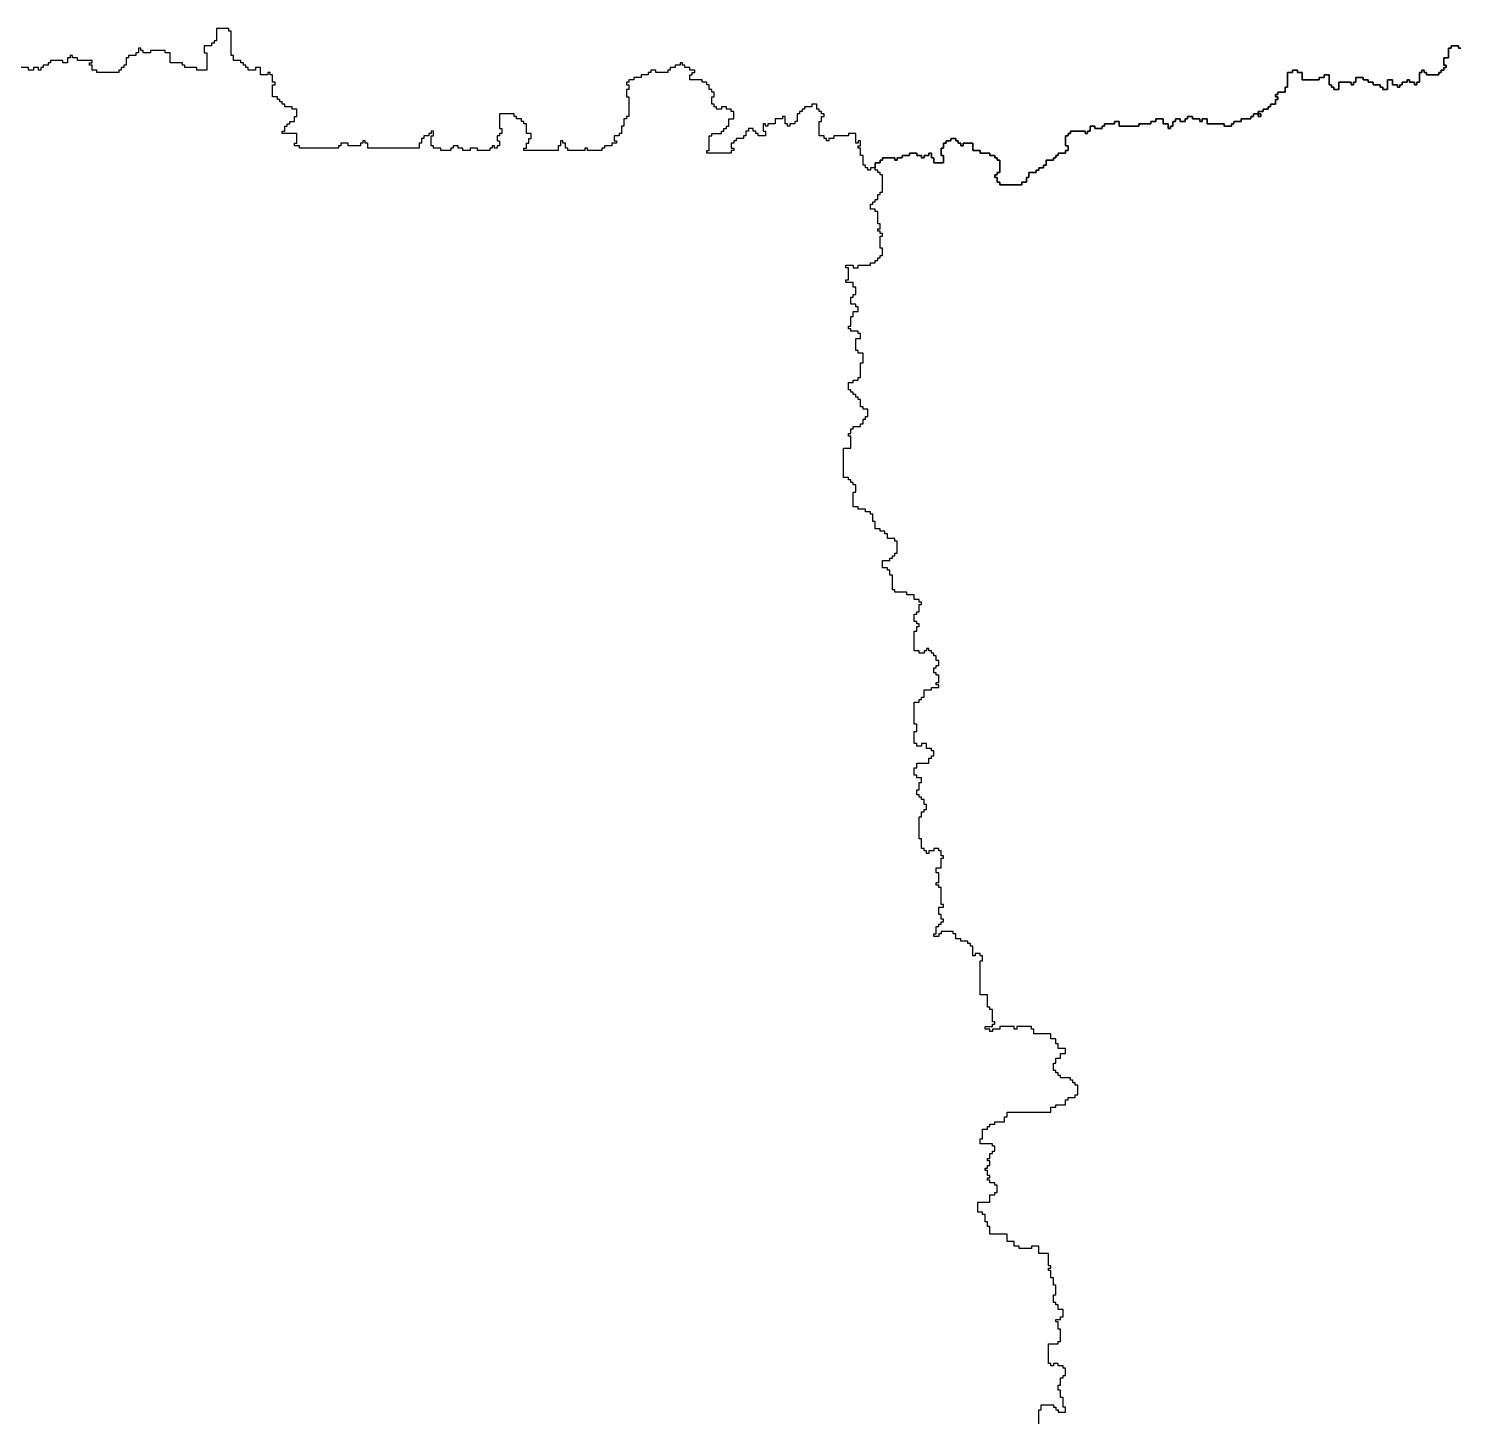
# Model space of a CAD drawing. Header units: inches. Extents: x -98695 to 376223, y 1122520 to 1501782.
# Drawn here: x 66860 to 84936, y 1194462 to 1212006 of the extents above; entities that cross this region are included whole.
import ezdxf

# ---------------------------------------------------------------- set-up
doc = ezdxf.new("R2010")
doc.units = ezdxf.units.IN
doc.header["$MEASUREMENT"] = 0
doc.layers.add('subs1', color=7, linetype='Continuous', true_color=0xc8dcf7)

msp = doc.modelspace()

# ---------------------------------------------------------------- linework, layer by layer
at = {"layer": 'subs1'}
for points in [[(84967, 1211760, 0), (84936, 1211760, 0), (84936, 1211790, 0), (84844, 1211790, 0), (84844, 1211760, 0), (84813, 1211760, 0), (84813, 1211636, 0), (84751, 1211636, 0), (84751, 1211544, 0), (84782, 1211544, 0), (84782, 1211513, 0), (84751, 1211513, 0), (84751, 1211482, 0), (84720, 1211482, 0), (84720, 1211451, 0), (84690, 1211451, 0), (84690, 1211420, 0), (84535, 1211420, 0), (84535, 1211451, 0), (84505, 1211451, 0), (84505, 1211482, 0), (84474, 1211482, 0), (84474, 1211451, 0), (84443, 1211451, 0), (84443, 1211328, 0), (84412, 1211328, 0), (84412, 1211297, 0), (84381, 1211297, 0), (84381, 1211328, 0), (84319, 1211328, 0), (84319, 1211359, 0), (84289, 1211359, 0), (84289, 1211328, 0), (84227, 1211328, 0), (84227, 1211297, 0), (84196, 1211297, 0), (84196, 1211266, 0), (84165, 1211266, 0), (84165, 1211297, 0), (84104, 1211297, 0), (84104, 1211359, 0), (84042, 1211359, 0), (84042, 1211235, 0), (83980, 1211235, 0), (83980, 1211266, 0), (83949, 1211266, 0), (83949, 1211297, 0), (83857, 1211297, 0), (83857, 1211328, 0), (83795, 1211328, 0), (83795, 1211359, 0), (83733, 1211359, 0), (83733, 1211389, 0), (83641, 1211389, 0), (83641, 1211328, 0), (83610, 1211328, 0), (83610, 1211297, 0), (83579, 1211297, 0), (83579, 1211328, 0), (83425, 1211328, 0), (83425, 1211235, 0), (83363, 1211235, 0), (83363, 1211266, 0), (83332, 1211266, 0), (83332, 1211297, 0), (83302, 1211297, 0), (83302, 1211420, 0), (83240, 1211420, 0), (83240, 1211389, 0), (83178, 1211389, 0), (83178, 1211359, 0), (82962, 1211359, 0), (82962, 1211451, 0), (82901, 1211451, 0), (82901, 1211482, 0), (82839, 1211482, 0), (82839, 1211451, 0), (82777, 1211451, 0), (82777, 1211266, 0), (82746, 1211266, 0), (82746, 1211204, 0), (82654, 1211204, 0), (82654, 1211173, 0), (82623, 1211173, 0), (82623, 1211143, 0), (82654, 1211143, 0), (82654, 1211112, 0), (82623, 1211112, 0), (82623, 1211050, 0), (82561, 1211050, 0), (82561, 1211019, 0), (82530, 1211019, 0), (82530, 1210988, 0), (82469, 1210988, 0), (82469, 1210958, 0), (82407, 1210958, 0), (82407, 1210927, 0), (82345, 1210927, 0), (82345, 1210896, 0), (82314, 1210896, 0), (82314, 1210865, 0), (82191, 1210865, 0), (82191, 1210834, 0), (82098, 1210834, 0), (82098, 1210803, 0), (82068, 1210803, 0), (82068, 1210772, 0), (81975, 1210772, 0), (81975, 1210803, 0), (81759, 1210803, 0), (81759, 1210865, 0), (81697, 1210865, 0), (81697, 1210834, 0), (81667, 1210834, 0), (81667, 1210865, 0), (81574, 1210865, 0), (81574, 1210896, 0), (81512, 1210896, 0), (81512, 1210865, 0), (81482, 1210865, 0), (81482, 1210834, 0), (81420, 1210834, 0), (81420, 1210865, 0), (81358, 1210865, 0), (81358, 1210834, 0), (81327, 1210834, 0), (81327, 1210772, 0), (81296, 1210772, 0), (81296, 1210742, 0), (81266, 1210742, 0), (81266, 1210803, 0), (81204, 1210803, 0), (81204, 1210865, 0), (81111, 1210865, 0), (81111, 1210834, 0), (81050, 1210834, 0), (81050, 1210803, 0), (80895, 1210803, 0), (80895, 1210772, 0), (80649, 1210772, 0), (80649, 1210834, 0), (80587, 1210834, 0), (80587, 1210803, 0), (80464, 1210803, 0), (80464, 1210772, 0), (80433, 1210772, 0), (80433, 1210742, 0), (80340, 1210742, 0), (80340, 1210772, 0), (80279, 1210772, 0), (80279, 1210711, 0), (80248, 1210711, 0), (80248, 1210680, 0), (80217, 1210680, 0), (80217, 1210711, 0), (80032, 1210711, 0), (80032, 1210680, 0), (80001, 1210680, 0), (80001, 1210649, 0), (79970, 1210649, 0), (79970, 1210526, 0), (80001, 1210526, 0), (80001, 1210464, 0), (79970, 1210464, 0), (79970, 1210433, 0), (79878, 1210433, 0), (79878, 1210402, 0), (79847, 1210402, 0), (79847, 1210371, 0), (79816, 1210371, 0), (79816, 1210341, 0), (79723, 1210341, 0), (79723, 1210279, 0), (79692, 1210279, 0), (79692, 1210248, 0), (79631, 1210248, 0), (79631, 1210217, 0), (79600, 1210217, 0), (79600, 1210186, 0), (79507, 1210186, 0), (79507, 1210125, 0), (79477, 1210125, 0), (79477, 1210063, 0), (79415, 1210063, 0), (79415, 1210032, 0), (79137, 1210032, 0), (79137, 1210063, 0), (79106, 1210063, 0), (79106, 1210125, 0), (79075, 1210125, 0), (79075, 1210156, 0), (79106, 1210156, 0), (79106, 1210186, 0), (79137, 1210186, 0), (79137, 1210341, 0), (79106, 1210341, 0), (79106, 1210371, 0), (79075, 1210371, 0), (79075, 1210402, 0), (79014, 1210402, 0), (79014, 1210433, 0), (78890, 1210433, 0), (78890, 1210464, 0), (78798, 1210464, 0), (78798, 1210557, 0), (78674, 1210557, 0), (78674, 1210526, 0), (78644, 1210526, 0), (78644, 1210557, 0), (78613, 1210557, 0), (78613, 1210587, 0), (78582, 1210587, 0), (78582, 1210618, 0), (78520, 1210618, 0), (78520, 1210587, 0), (78459, 1210587, 0), (78459, 1210557, 0), (78428, 1210557, 0), (78428, 1210495, 0), (78397, 1210495, 0), (78397, 1210402, 0), (78428, 1210402, 0), (78428, 1210310, 0), (78304, 1210310, 0), (78304, 1210371, 0), (78273, 1210371, 0), (78273, 1210433, 0), (78243, 1210433, 0), (78243, 1210402, 0), (78181, 1210402, 0), (78181, 1210371, 0), (78150, 1210371, 0), (78150, 1210402, 0), (78088, 1210402, 0), (78088, 1210433, 0), (77996, 1210433, 0), (77996, 1210402, 0), (77903, 1210402, 0), (77903, 1210371, 0), (77842, 1210371, 0), (77842, 1210341, 0), (77811, 1210341, 0), (77811, 1210371, 0), (77657, 1210371, 0), (77657, 1210341, 0), (77626, 1210341, 0), (77626, 1210310, 0), (77564, 1210310, 0), (77564, 1210248, 0), (77502, 1210248, 0), (77502, 1210217, 0), (77471, 1210217, 0), (77471, 1210248, 0), (77441, 1210248, 0), (77441, 1210279, 0), (77410, 1210279, 0), (77410, 1210402, 0), (77379, 1210402, 0), (77379, 1210495, 0), (77348, 1210495, 0), (77348, 1210526, 0), (77379, 1210526, 0), (77379, 1210587, 0), (77348, 1210587, 0), (77348, 1210557, 0), (77317, 1210557, 0), (77317, 1210680, 0), (77225, 1210680, 0), (77225, 1210649, 0), (77040, 1210649, 0), (77040, 1210618, 0), (76978, 1210618, 0), (76978, 1210587, 0), (76947, 1210587, 0), (76947, 1210618, 0), (76916, 1210618, 0), (76916, 1210649, 0), (76855, 1210649, 0), (76855, 1210834, 0), (76885, 1210834, 0), (76885, 1210896, 0), (76916, 1210896, 0), (76916, 1210927, 0), (76885, 1210927, 0), (76885, 1210958, 0), (76855, 1210958, 0), (76855, 1210988, 0), (76824, 1210988, 0), (76824, 1211050, 0), (76762, 1211050, 0), (76762, 1211019, 0), (76669, 1211019, 0), (76669, 1210988, 0), (76639, 1210988, 0), (76639, 1210958, 0), (76608, 1210958, 0), (76608, 1210927, 0), (76577, 1210927, 0), (76577, 1210834, 0), (76546, 1210834, 0), (76546, 1210803, 0), (76484, 1210803, 0), (76484, 1210772, 0), (76454, 1210772, 0), (76454, 1210803, 0), (76423, 1210803, 0), (76423, 1210896, 0), (76392, 1210896, 0), (76392, 1210865, 0), (76299, 1210865, 0), (76299, 1210803, 0), (76207, 1210803, 0), (76207, 1210772, 0), (76176, 1210772, 0), (76176, 1210803, 0), (76145, 1210803, 0), (76145, 1210711, 0), (76176, 1210711, 0), (76176, 1210649, 0), (76083, 1210649, 0), (76083, 1210680, 0), (76053, 1210680, 0), (76053, 1210711, 0), (76022, 1210711, 0), (76022, 1210742, 0), (75960, 1210742, 0), (75960, 1210711, 0), (75929, 1210711, 0), (75929, 1210649, 0), (75898, 1210649, 0), (75898, 1210618, 0), (75806, 1210618, 0), (75806, 1210587, 0), (75775, 1210587, 0), (75775, 1210557, 0), (75744, 1210557, 0), (75744, 1210495, 0), (75775, 1210495, 0), (75775, 1210464, 0), (75744, 1210464, 0), (75744, 1210433, 0), (75436, 1210433, 0), (75436, 1210464, 0), (75466, 1210464, 0), (75466, 1210649, 0), (75497, 1210649, 0), (75497, 1210680, 0), (75621, 1210680, 0), (75621, 1210711, 0), (75651, 1210711, 0), (75651, 1210742, 0), (75682, 1210742, 0), (75682, 1210772, 0), (75713, 1210772, 0), (75713, 1210865, 0), (75775, 1210865, 0), (75775, 1210958, 0), (75744, 1210958, 0), (75744, 1210988, 0), (75682, 1210988, 0), (75682, 1211019, 0), (75621, 1211019, 0), (75621, 1210988, 0), (75559, 1210988, 0), (75559, 1211019, 0), (75528, 1211019, 0), (75528, 1211050, 0), (75497, 1211050, 0), (75497, 1211143, 0), (75528, 1211143, 0), (75528, 1211204, 0), (75497, 1211204, 0), (75497, 1211235, 0), (75466, 1211235, 0), (75466, 1211297, 0), (75436, 1211297, 0), (75436, 1211328, 0), (75374, 1211328, 0), (75374, 1211359, 0), (75220, 1211359, 0), (75220, 1211420, 0), (75250, 1211420, 0), (75250, 1211451, 0), (75281, 1211451, 0), (75281, 1211482, 0), (75220, 1211482, 0), (75220, 1211513, 0), (75158, 1211513, 0), (75158, 1211544, 0), (75127, 1211544, 0), (75127, 1211574, 0), (75096, 1211574, 0), (75096, 1211544, 0), (75035, 1211544, 0), (75035, 1211513, 0), (74973, 1211513, 0), (74973, 1211482, 0), (74942, 1211482, 0), (74942, 1211451, 0), (74788, 1211451, 0), (74788, 1211482, 0), (74726, 1211482, 0), (74726, 1211451, 0), (74695, 1211451, 0), (74695, 1211420, 0), (74603, 1211420, 0), (74603, 1211389, 0), (74510, 1211389, 0), (74510, 1211359, 0), (74448, 1211359, 0), (74448, 1211328, 0), (74418, 1211328, 0), (74418, 1211297, 0), (74448, 1211297, 0), (74448, 1211235, 0), (74418, 1211235, 0), (74418, 1211143, 0), (74448, 1211143, 0), (74448, 1210896, 0), (74418, 1210896, 0), (74418, 1210865, 0), (74387, 1210865, 0), (74387, 1210772, 0), (74356, 1210772, 0), (74356, 1210680, 0), (74325, 1210680, 0), (74325, 1210649, 0), (74263, 1210649, 0), (74263, 1210587, 0), (74294, 1210587, 0), (74294, 1210557, 0), (74233, 1210557, 0), (74233, 1210526, 0), (74140, 1210526, 0), (74140, 1210495, 0), (74109, 1210495, 0), (74109, 1210464, 0), (73924, 1210464, 0), (73924, 1210495, 0), (73893, 1210495, 0), (73893, 1210464, 0), (73677, 1210464, 0), (73677, 1210495, 0), (73646, 1210495, 0), (73646, 1210557, 0), (73616, 1210557, 0), (73616, 1210587, 0), (73585, 1210587, 0), (73585, 1210526, 0), (73554, 1210526, 0), (73554, 1210464, 0), (73122, 1210464, 0), (73122, 1210495, 0), (73153, 1210495, 0), (73153, 1210557, 0), (73184, 1210557, 0), (73184, 1210618, 0), (73215, 1210618, 0), (73215, 1210680, 0), (73153, 1210680, 0), (73153, 1210803, 0), (73122, 1210803, 0), (73122, 1210834, 0), (73091, 1210834, 0), (73091, 1210865, 0), (73030, 1210865, 0), (73030, 1210896, 0), (72999, 1210896, 0), (72999, 1210927, 0), (72814, 1210927, 0), (72814, 1210742, 0), (72844, 1210742, 0), (72844, 1210680, 0), (72814, 1210680, 0), (72814, 1210649, 0), (72783, 1210649, 0), (72783, 1210587, 0), (72814, 1210587, 0), (72814, 1210526, 0), (72783, 1210526, 0), (72783, 1210495, 0), (72752, 1210495, 0), (72752, 1210526, 0), (72721, 1210526, 0), (72721, 1210495, 0), (72690, 1210495, 0), (72690, 1210464, 0), (72536, 1210464, 0), (72536, 1210495, 0), (72443, 1210495, 0), (72443, 1210464, 0), (72351, 1210464, 0), (72351, 1210495, 0), (72289, 1210495, 0), (72289, 1210526, 0), (72227, 1210526, 0), (72227, 1210495, 0), (72197, 1210495, 0), (72197, 1210464, 0), (72073, 1210464, 0), (72073, 1210495, 0), (71981, 1210495, 0), (71981, 1210526, 0), (71950, 1210526, 0), (71950, 1210649, 0), (71981, 1210649, 0), (71981, 1210711, 0), (71950, 1210711, 0), (71950, 1210680, 0), (71919, 1210680, 0), (71919, 1210649, 0), (71857, 1210649, 0), (71857, 1210618, 0), (71826, 1210618, 0), (71826, 1210557, 0), (71796, 1210557, 0), (71796, 1210495, 0), (71148, 1210495, 0), (71148, 1210557, 0), (71117, 1210557, 0), (71117, 1210587, 0), (71086, 1210587, 0), (71086, 1210557, 0), (71055, 1210557, 0), (71055, 1210526, 0), (70901, 1210526, 0), (70901, 1210557, 0), (70809, 1210557, 0), (70809, 1210526, 0), (70778, 1210526, 0), (70778, 1210495, 0), (70284, 1210495, 0), (70284, 1210526, 0), (70222, 1210526, 0), (70222, 1210557, 0), (70253, 1210557, 0), (70253, 1210680, 0), (70068, 1210680, 0), (70068, 1210711, 0), (70099, 1210711, 0), (70099, 1210772, 0), (70130, 1210772, 0), (70130, 1210803, 0), (70161, 1210803, 0), (70161, 1210834, 0), (70222, 1210834, 0), (70222, 1210896, 0), (70253, 1210896, 0), (70253, 1210988, 0), (70192, 1210988, 0), (70192, 1211019, 0), (70099, 1211019, 0), (70099, 1211050, 0), (70068, 1211050, 0), (70068, 1211081, 0), (70037, 1211081, 0), (70037, 1211112, 0), (70007, 1211112, 0), (70007, 1211143, 0), (69945, 1211143, 0), (69945, 1211297, 0), (69976, 1211297, 0), (69976, 1211328, 0), (69945, 1211328, 0), (69945, 1211420, 0), (69914, 1211420, 0), (69914, 1211451, 0), (69883, 1211451, 0), (69883, 1211420, 0), (69791, 1211420, 0), (69791, 1211513, 0), (69729, 1211513, 0), (69729, 1211482, 0), (69636, 1211482, 0), (69636, 1211513, 0), (69606, 1211513, 0), (69606, 1211544, 0), (69575, 1211544, 0), (69575, 1211574, 0), (69544, 1211574, 0), (69544, 1211605, 0), (69451, 1211605, 0), (69451, 1211667, 0), (69420, 1211667, 0), (69420, 1211975, 0), (69390, 1211975, 0), (69390, 1212006, 0), (69235, 1212006, 0), (69235, 1211852, 0), (69205, 1211852, 0), (69205, 1211821, 0), (69174, 1211821, 0), (69174, 1211790, 0), (69081, 1211790, 0), (69081, 1211698, 0), (69112, 1211698, 0), (69112, 1211482, 0), (68989, 1211482, 0), (68989, 1211513, 0), (68834, 1211513, 0), (68834, 1211544, 0), (68804, 1211544, 0), (68804, 1211574, 0), (68649, 1211574, 0), (68649, 1211698, 0), (68588, 1211698, 0), (68588, 1211729, 0), (68402, 1211729, 0), (68402, 1211698, 0), (68310, 1211698, 0), (68310, 1211729, 0), (68279, 1211729, 0), (68279, 1211760, 0), (68248, 1211760, 0), (68248, 1211698, 0), (68217, 1211698, 0), (68217, 1211667, 0), (68125, 1211667, 0), (68125, 1211636, 0), (68094, 1211636, 0), (68094, 1211544, 0), (68063, 1211544, 0), (68063, 1211513, 0), (68032, 1211513, 0), (68032, 1211482, 0), (68001, 1211482, 0), (68001, 1211451, 0), (67724, 1211451, 0), (67724, 1211482, 0), (67662, 1211482, 0), (67662, 1211544, 0), (67631, 1211544, 0), (67631, 1211574, 0), (67662, 1211574, 0), (67662, 1211605, 0), (67477, 1211605, 0), (67477, 1211636, 0), (67415, 1211636, 0), (67415, 1211667, 0), (67385, 1211667, 0), (67385, 1211636, 0), (67354, 1211636, 0), (67354, 1211574, 0), (67292, 1211574, 0), (67292, 1211605, 0), (67138, 1211605, 0), (67138, 1211574, 0), (67107, 1211574, 0), (67107, 1211544, 0), (67045, 1211544, 0), (67045, 1211513, 0), (67014, 1211513, 0), (67014, 1211482, 0), (66984, 1211482, 0), (66984, 1211513, 0), (66922, 1211513, 0), (66922, 1211482, 0), (66860, 1211482, 0), (66860, 1211513, 0), (66675, 1211513, 0)], [(79631, 1194208, 0), (79631, 1194547, 0), (79662, 1194547, 0), (79662, 1194609, 0), (79816, 1194609, 0), (79816, 1194578, 0), (79847, 1194578, 0), (79847, 1194547, 0), (79878, 1194547, 0), (79878, 1194516, 0), (79970, 1194516, 0), (79970, 1194578, 0), (79939, 1194578, 0), (79939, 1194701, 0), (79908, 1194701, 0), (79908, 1194794, 0), (79878, 1194794, 0), (79878, 1194855, 0), (79908, 1194855, 0), (79908, 1194948, 0), (79939, 1194948, 0), (79939, 1194979, 0), (79970, 1194979, 0), (79970, 1195071, 0), (79939, 1195071, 0), (79939, 1195102, 0), (79878, 1195102, 0), (79878, 1195133, 0), (79816, 1195133, 0), (79816, 1195102, 0), (79785, 1195102, 0), (79785, 1195133, 0), (79754, 1195133, 0), (79754, 1195380, 0), (79878, 1195380, 0), (79878, 1195411, 0), (79908, 1195411, 0), (79908, 1195565, 0), (79878, 1195565, 0), (79878, 1195658, 0), (79847, 1195658, 0), (79847, 1195688, 0), (79908, 1195688, 0), (79908, 1195719, 0), (79939, 1195719, 0), (79939, 1195812, 0), (79878, 1195812, 0), (79878, 1195873, 0), (79847, 1195873, 0), (79847, 1195904, 0), (79816, 1195904, 0), (79816, 1195997, 0), (79847, 1195997, 0), (79847, 1196120, 0), (79816, 1196120, 0), (79816, 1196213, 0), (79785, 1196213, 0), (79785, 1196305, 0), (79754, 1196305, 0), (79754, 1196336, 0), (79785, 1196336, 0), (79785, 1196367, 0), (79754, 1196367, 0), (79754, 1196521, 0), (79631, 1196521, 0), (79631, 1196614, 0), (79538, 1196614, 0), (79538, 1196583, 0), (79384, 1196583, 0), (79384, 1196614, 0), (79322, 1196614, 0), (79322, 1196675, 0), (79230, 1196675, 0), (79230, 1196768, 0), (79014, 1196768, 0), (79014, 1196861, 0), (78983, 1196861, 0), (78983, 1196922, 0), (78952, 1196922, 0), (78952, 1197015, 0), (78921, 1197015, 0), (78921, 1197046, 0), (78860, 1197046, 0), (78860, 1197169, 0), (79014, 1197169, 0), (79014, 1197262, 0), (79075, 1197262, 0), (79075, 1197292, 0), (79106, 1197292, 0), (79106, 1197385, 0), (79075, 1197385, 0), (79075, 1197416, 0), (79014, 1197416, 0), (79014, 1197447, 0), (78983, 1197447, 0), (78983, 1197477, 0), (79014, 1197477, 0), (79014, 1197508, 0), (78983, 1197508, 0), (78983, 1197570, 0), (78952, 1197570, 0), (78952, 1197601, 0), (78983, 1197601, 0), (78983, 1197632, 0), (79014, 1197632, 0), (79014, 1197693, 0), (78983, 1197693, 0), (78983, 1197724, 0), (79014, 1197724, 0), (79014, 1197786, 0), (79045, 1197786, 0), (79045, 1197817, 0), (79075, 1197817, 0), (79075, 1197878, 0), (79045, 1197878, 0), (79045, 1197909, 0), (78890, 1197909, 0), (78890, 1197971, 0), (78921, 1197971, 0), (78921, 1198094, 0), (78983, 1198094, 0), (78983, 1198125, 0), (79014, 1198125, 0), (79014, 1198156, 0), (79075, 1198156, 0), (79075, 1198187, 0), (79199, 1198187, 0), (79199, 1198249, 0), (79230, 1198249, 0), (79230, 1198310, 0), (79785, 1198310, 0), (79785, 1198372, 0), (79847, 1198372, 0), (79847, 1198403, 0), (79970, 1198403, 0), (79970, 1198465, 0), (80001, 1198465, 0), (80001, 1198495, 0), (80093, 1198495, 0), (80093, 1198526, 0), (80124, 1198526, 0), (80124, 1198650, 0), (80093, 1198650, 0), (80093, 1198680, 0), (80063, 1198680, 0), (80063, 1198711, 0), (80032, 1198711, 0), (80032, 1198742, 0), (79908, 1198742, 0), (79908, 1198773, 0), (79878, 1198773, 0), (79878, 1198804, 0), (79847, 1198804, 0), (79847, 1198835, 0), (79816, 1198835, 0), (79816, 1198927, 0), (79847, 1198927, 0), (79847, 1198989, 0), (79908, 1198989, 0), (79908, 1199051, 0), (79970, 1199051, 0), (79970, 1199112, 0), (79878, 1199112, 0), (79878, 1199174, 0), (79847, 1199174, 0), (79847, 1199236, 0), (79785, 1199236, 0), (79785, 1199297, 0), (79569, 1199297, 0), (79569, 1199359, 0), (79538, 1199359, 0), (79538, 1199390, 0), (79353, 1199390, 0), (79353, 1199359, 0), (79322, 1199359, 0), (79322, 1199390, 0), (79137, 1199390, 0), (79137, 1199359, 0), (79045, 1199359, 0), (79045, 1199328, 0), (79014, 1199328, 0), (79014, 1199359, 0), (78952, 1199359, 0), (78952, 1199390, 0), (79045, 1199390, 0), (79045, 1199421, 0), (79075, 1199421, 0), (79075, 1199452, 0), (79045, 1199452, 0), (79045, 1199606, 0), (79014, 1199606, 0), (79014, 1199637, 0), (78983, 1199637, 0), (78983, 1199791, 0), (78890, 1199791, 0), (78890, 1200223, 0), (78921, 1200223, 0), (78921, 1200285, 0), (78890, 1200285, 0), (78890, 1200315, 0), (78829, 1200315, 0), (78829, 1200285, 0), (78798, 1200285, 0), (78798, 1200408, 0), (78767, 1200408, 0), (78767, 1200439, 0), (78736, 1200439, 0), (78736, 1200470, 0), (78644, 1200470, 0), (78644, 1200500, 0), (78582, 1200500, 0), (78582, 1200562, 0), (78551, 1200562, 0), (78551, 1200593, 0), (78397, 1200593, 0), (78397, 1200562, 0), (78366, 1200562, 0), (78366, 1200531, 0), (78304, 1200531, 0), (78304, 1200562, 0), (78335, 1200562, 0), (78335, 1200655, 0), (78366, 1200655, 0), (78366, 1200686, 0), (78397, 1200686, 0), (78397, 1200716, 0), (78428, 1200716, 0), (78428, 1200747, 0), (78397, 1200747, 0), (78397, 1200809, 0), (78366, 1200809, 0), (78366, 1200901, 0), (78428, 1200901, 0), (78428, 1200932, 0), (78397, 1200932, 0), (78397, 1201148, 0), (78366, 1201148, 0), (78366, 1201179, 0), (78335, 1201179, 0), (78335, 1201210, 0), (78366, 1201210, 0), (78366, 1201333, 0), (78335, 1201333, 0), (78335, 1201395, 0), (78397, 1201395, 0), (78397, 1201518, 0), (78428, 1201518, 0), (78428, 1201549, 0), (78397, 1201549, 0), (78397, 1201611, 0), (78366, 1201611, 0), (78366, 1201642, 0), (78304, 1201642, 0), (78304, 1201611, 0), (78243, 1201611, 0), (78243, 1201580, 0), (78212, 1201580, 0), (78212, 1201611, 0), (78181, 1201611, 0), (78181, 1201642, 0), (78150, 1201642, 0), (78150, 1201765, 0), (78119, 1201765, 0), (78119, 1202043, 0), (78150, 1202043, 0), (78150, 1202104, 0), (78181, 1202104, 0), (78181, 1202135, 0), (78212, 1202135, 0), (78212, 1202197, 0), (78181, 1202197, 0), (78181, 1202259, 0), (78150, 1202259, 0), (78150, 1202290, 0), (78119, 1202290, 0), (78119, 1202320, 0), (78088, 1202320, 0), (78088, 1202382, 0), (78119, 1202382, 0), (78119, 1202475, 0), (78150, 1202475, 0), (78150, 1202536, 0), (78088, 1202536, 0), (78088, 1202567, 0), (78058, 1202567, 0), (78058, 1202660, 0), (78088, 1202660, 0), (78088, 1202721, 0), (78243, 1202721, 0), (78243, 1202783, 0), (78273, 1202783, 0), (78273, 1202814, 0), (78304, 1202814, 0), (78304, 1202876, 0), (78273, 1202876, 0), (78273, 1202907, 0), (78212, 1202907, 0), (78212, 1202968, 0), (78150, 1202968, 0), (78150, 1202937, 0), (78088, 1202937, 0), (78088, 1202968, 0), (78058, 1202968, 0), (78058, 1203122, 0), (78088, 1203122, 0), (78088, 1203215, 0), (78058, 1203215, 0), (78058, 1203493, 0), (78119, 1203493, 0), (78119, 1203523, 0), (78150, 1203523, 0), (78150, 1203554, 0), (78181, 1203554, 0), (78181, 1203647, 0), (78273, 1203647, 0), (78273, 1203678, 0), (78366, 1203678, 0), (78366, 1203709, 0), (78335, 1203709, 0), (78335, 1203739, 0), (78366, 1203739, 0), (78366, 1203832, 0), (78335, 1203832, 0), (78335, 1203863, 0), (78304, 1203863, 0), (78304, 1203924, 0), (78335, 1203924, 0), (78335, 1203955, 0), (78366, 1203955, 0), (78366, 1204017, 0), (78335, 1204017, 0), (78335, 1204079, 0), (78304, 1204079, 0), (78304, 1204110, 0), (78273, 1204110, 0), (78273, 1204140, 0), (78243, 1204140, 0), (78243, 1204171, 0), (78212, 1204171, 0), (78212, 1204140, 0), (78181, 1204140, 0), (78181, 1204110, 0), (78119, 1204110, 0), (78119, 1204140, 0), (78058, 1204140, 0), (78058, 1204387, 0), (78088, 1204387, 0), (78088, 1204449, 0), (78119, 1204449, 0), (78119, 1204480, 0), (78088, 1204480, 0), (78088, 1204511, 0), (78058, 1204511, 0), (78058, 1204603, 0), (78088, 1204603, 0), (78088, 1204634, 0), (78119, 1204634, 0), (78119, 1204726, 0), (78150, 1204726, 0), (78150, 1204757, 0), (78119, 1204757, 0), (78119, 1204788, 0), (78058, 1204788, 0), (78058, 1204850, 0), (77965, 1204850, 0), (77965, 1204881, 0), (77811, 1204881, 0), (77811, 1204912, 0), (77780, 1204912, 0), (77780, 1205097, 0), (77749, 1205097, 0), (77749, 1205158, 0), (77718, 1205158, 0), (77718, 1205189, 0), (77657, 1205189, 0), (77657, 1205282, 0), (77749, 1205282, 0), (77749, 1205313, 0), (77780, 1205313, 0), (77780, 1205343, 0), (77811, 1205343, 0), (77811, 1205374, 0), (77842, 1205374, 0), (77842, 1205528, 0), (77811, 1205528, 0), (77811, 1205559, 0), (77718, 1205559, 0), (77718, 1205621, 0), (77687, 1205621, 0), (77687, 1205652, 0), (77626, 1205652, 0), (77626, 1205683, 0), (77564, 1205683, 0), (77564, 1205775, 0), (77533, 1205775, 0), (77533, 1205868, 0), (77502, 1205868, 0), (77502, 1205899, 0), (77441, 1205899, 0), (77441, 1205930, 0), (77348, 1205930, 0), (77348, 1205960, 0), (77286, 1205960, 0), (77286, 1206145, 0), (77317, 1206145, 0), (77317, 1206238, 0), (77286, 1206238, 0), (77286, 1206269, 0), (77256, 1206269, 0), (77256, 1206300, 0), (77225, 1206300, 0), (77225, 1206331, 0), (77163, 1206331, 0), (77163, 1206701, 0), (77256, 1206701, 0), (77256, 1206855, 0), (77225, 1206855, 0), (77225, 1206886, 0), (77256, 1206886, 0), (77256, 1206947, 0), (77286, 1206947, 0), (77286, 1206978, 0), (77379, 1206978, 0), (77379, 1207009, 0), (77410, 1207009, 0), (77410, 1207071, 0), (77441, 1207071, 0), (77441, 1207102, 0), (77471, 1207102, 0), (77471, 1207194, 0), (77410, 1207194, 0), (77410, 1207225, 0), (77379, 1207225, 0), (77379, 1207318, 0), (77348, 1207318, 0), (77348, 1207348, 0), (77317, 1207348, 0), (77317, 1207379, 0), (77286, 1207379, 0), (77286, 1207410, 0), (77256, 1207410, 0), (77256, 1207441, 0), (77225, 1207441, 0), (77225, 1207534, 0), (77286, 1207534, 0), (77286, 1207564, 0), (77348, 1207564, 0), (77348, 1207595, 0), (77379, 1207595, 0), (77379, 1207780, 0), (77410, 1207780, 0), (77410, 1207904, 0), (77348, 1207904, 0), (77348, 1207935, 0), (77317, 1207935, 0), (77317, 1208089, 0), (77379, 1208089, 0), (77379, 1208150, 0), (77348, 1208150, 0), (77348, 1208181, 0), (77256, 1208181, 0), (77256, 1208212, 0), (77225, 1208212, 0), (77225, 1208243, 0), (77256, 1208243, 0), (77256, 1208366, 0), (77286, 1208366, 0), (77286, 1208428, 0), (77348, 1208428, 0), (77348, 1208490, 0), (77317, 1208490, 0), (77317, 1208521, 0), (77256, 1208521, 0), (77256, 1208613, 0), (77286, 1208613, 0), (77286, 1208644, 0), (77317, 1208644, 0), (77317, 1208737, 0), (77286, 1208737, 0), (77286, 1208798, 0), (77194, 1208798, 0), (77194, 1208829, 0), (77225, 1208829, 0), (77225, 1208983, 0), (77194, 1208983, 0), (77194, 1209014, 0), (77286, 1209014, 0), (77286, 1208983, 0), (77348, 1208983, 0), (77348, 1209014, 0), (77502, 1209014, 0), (77502, 1209045, 0), (77564, 1209045, 0), (77564, 1209076, 0), (77595, 1209076, 0), (77595, 1209107, 0), (77626, 1209107, 0), (77626, 1209138, 0), (77657, 1209138, 0), (77657, 1209230, 0), (77626, 1209230, 0), (77626, 1209384, 0), (77657, 1209384, 0), (77657, 1209415, 0), (77626, 1209415, 0), (77626, 1209446, 0), (77595, 1209446, 0), (77595, 1209477, 0), (77626, 1209477, 0), (77626, 1209539, 0), (77595, 1209539, 0), (77595, 1209693, 0), (77564, 1209693, 0), (77564, 1209724, 0), (77502, 1209724, 0), (77502, 1209785, 0), (77533, 1209785, 0), (77533, 1209816, 0), (77564, 1209816, 0), (77564, 1209847, 0), (77595, 1209847, 0), (77595, 1209909, 0), (77626, 1209909, 0), (77626, 1209940, 0), (77657, 1209940, 0), (77657, 1210156, 0), (77626, 1210156, 0), (77626, 1210186, 0), (77595, 1210186, 0), (77595, 1210217, 0), (77564, 1210217, 0), (77564, 1210248, 0), (77564, 1210310, 0), (77626, 1210310, 0), (77626, 1210341, 0), (77657, 1210341, 0), (77657, 1210371, 0), (77811, 1210371, 0), (77811, 1210341, 0), (77842, 1210341, 0), (77842, 1210371, 0), (77903, 1210371, 0), (77903, 1210402, 0), (77996, 1210402, 0), (77996, 1210433, 0), (78088, 1210433, 0), (78088, 1210402, 0), (78150, 1210402, 0), (78150, 1210371, 0), (78181, 1210371, 0), (78181, 1210402, 0), (78243, 1210402, 0), (78243, 1210433, 0), (78273, 1210433, 0), (78273, 1210371, 0), (78304, 1210371, 0), (78304, 1210310, 0), (78428, 1210310, 0), (78428, 1210402, 0), (78397, 1210402, 0), (78397, 1210495, 0), (78428, 1210495, 0), (78428, 1210557, 0), (78459, 1210557, 0), (78459, 1210587, 0), (78520, 1210587, 0), (78520, 1210618, 0), (78582, 1210618, 0), (78582, 1210587, 0), (78613, 1210587, 0), (78613, 1210557, 0), (78644, 1210557, 0), (78644, 1210526, 0), (78674, 1210526, 0), (78674, 1210557, 0), (78798, 1210557, 0), (78798, 1210464, 0), (78890, 1210464, 0), (78890, 1210433, 0), (79014, 1210433, 0), (79014, 1210402, 0), (79075, 1210402, 0), (79075, 1210371, 0), (79106, 1210371, 0), (79106, 1210341, 0), (79137, 1210341, 0), (79137, 1210186, 0), (79106, 1210186, 0), (79106, 1210156, 0), (79075, 1210156, 0), (79075, 1210125, 0), (79106, 1210125, 0), (79106, 1210063, 0), (79137, 1210063, 0), (79137, 1210032, 0), (79415, 1210032, 0), (79415, 1210063, 0), (79477, 1210063, 0), (79477, 1210125, 0), (79507, 1210125, 0), (79507, 1210186, 0), (79600, 1210186, 0), (79600, 1210217, 0), (79631, 1210217, 0), (79631, 1210248, 0), (79692, 1210248, 0), (79692, 1210279, 0), (79723, 1210279, 0), (79723, 1210341, 0), (79816, 1210341, 0), (79816, 1210371, 0), (79847, 1210371, 0), (79847, 1210402, 0), (79878, 1210402, 0), (79878, 1210433, 0), (79970, 1210433, 0), (79970, 1210464, 0), (80001, 1210464, 0), (80001, 1210526, 0), (79970, 1210526, 0), (79970, 1210649, 0), (80001, 1210649, 0), (80001, 1210680, 0), (80032, 1210680, 0), (80032, 1210711, 0), (80217, 1210711, 0), (80217, 1210680, 0), (80248, 1210680, 0), (80248, 1210711, 0), (80279, 1210711, 0), (80279, 1210772, 0), (80340, 1210772, 0), (80340, 1210742, 0), (80433, 1210742, 0), (80433, 1210772, 0), (80464, 1210772, 0), (80464, 1210803, 0), (80587, 1210803, 0), (80587, 1210834, 0), (80649, 1210834, 0), (80649, 1210772, 0), (80895, 1210772, 0), (80895, 1210803, 0), (81050, 1210803, 0), (81050, 1210834, 0), (81111, 1210834, 0), (81111, 1210865, 0), (81204, 1210865, 0), (81204, 1210803, 0), (81266, 1210803, 0), (81266, 1210742, 0), (81296, 1210742, 0), (81296, 1210772, 0), (81327, 1210772, 0), (81327, 1210834, 0), (81358, 1210834, 0), (81358, 1210865, 0), (81420, 1210865, 0), (81420, 1210834, 0), (81482, 1210834, 0), (81482, 1210865, 0), (81512, 1210865, 0), (81512, 1210896, 0), (81574, 1210896, 0), (81574, 1210865, 0), (81667, 1210865, 0), (81667, 1210834, 0), (81697, 1210834, 0), (81697, 1210865, 0), (81759, 1210865, 0), (81759, 1210803, 0), (81975, 1210803, 0), (81975, 1210772, 0), (82068, 1210772, 0), (82068, 1210803, 0), (82098, 1210803, 0), (82098, 1210834, 0), (82191, 1210834, 0), (82191, 1210865, 0), (82314, 1210865, 0), (82314, 1210896, 0), (82345, 1210896, 0), (82345, 1210927, 0), (82407, 1210927, 0), (82407, 1210896, 0), (82438, 1210896, 0), (82438, 1210927, 0), (82407, 1210927, 0), (82407, 1210958, 0), (82469, 1210958, 0), (82469, 1210988, 0), (82530, 1210988, 0), (82530, 1211019, 0), (82561, 1211019, 0), (82561, 1211050, 0), (82623, 1211050, 0), (82623, 1211112, 0), (82654, 1211112, 0), (82654, 1211143, 0), (82623, 1211143, 0), (82623, 1211173, 0), (82654, 1211173, 0), (82654, 1211204, 0), (82746, 1211204, 0), (82746, 1211266, 0), (82777, 1211266, 0), (82777, 1211451, 0), (82839, 1211451, 0), (82839, 1211482, 0), (82901, 1211482, 0), (82901, 1211451, 0), (82962, 1211451, 0), (82962, 1211359, 0), (83178, 1211359, 0), (83178, 1211389, 0), (83240, 1211389, 0), (83240, 1211420, 0), (83302, 1211420, 0), (83302, 1211297, 0), (83332, 1211297, 0), (83332, 1211266, 0), (83363, 1211266, 0), (83363, 1211235, 0), (83425, 1211235, 0), (83425, 1211328, 0), (83579, 1211328, 0), (83579, 1211297, 0), (83610, 1211297, 0), (83610, 1211328, 0), (83641, 1211328, 0), (83641, 1211389, 0), (83733, 1211389, 0), (83733, 1211359, 0), (83795, 1211359, 0), (83795, 1211328, 0), (83857, 1211328, 0), (83857, 1211297, 0), (83949, 1211297, 0), (83949, 1211266, 0), (83980, 1211266, 0), (83980, 1211235, 0), (84042, 1211235, 0), (84042, 1211359, 0), (84104, 1211359, 0), (84104, 1211297, 0), (84165, 1211297, 0), (84165, 1211266, 0), (84196, 1211266, 0), (84196, 1211297, 0), (84227, 1211297, 0), (84227, 1211328, 0), (84289, 1211328, 0), (84289, 1211359, 0), (84319, 1211359, 0), (84319, 1211328, 0), (84381, 1211328, 0), (84381, 1211297, 0), (84412, 1211297, 0), (84412, 1211328, 0), (84443, 1211328, 0), (84443, 1211451, 0), (84474, 1211451, 0), (84474, 1211482, 0), (84505, 1211482, 0), (84505, 1211451, 0), (84535, 1211451, 0), (84535, 1211420, 0), (84690, 1211420, 0), (84690, 1211451, 0), (84720, 1211451, 0), (84720, 1211482, 0), (84751, 1211482, 0), (84751, 1211513, 0), (84782, 1211513, 0), (84782, 1211544, 0), (84751, 1211544, 0), (84751, 1211636, 0), (84813, 1211636, 0), (84813, 1211760, 0), (84844, 1211760, 0), (84844, 1211790, 0), (84936, 1211790, 0), (84936, 1211760, 0), (84967, 1211760, 0)]]:
    msp.add_polyline3d(points, dxfattribs=at)
msp.add_polyline3d([(82407, 1210927, 0), (82438, 1210927, 0), (82438, 1210896, 0), (82407, 1210896, 0)], close=True, dxfattribs=at)

doc.saveas('drawing.dxf')
